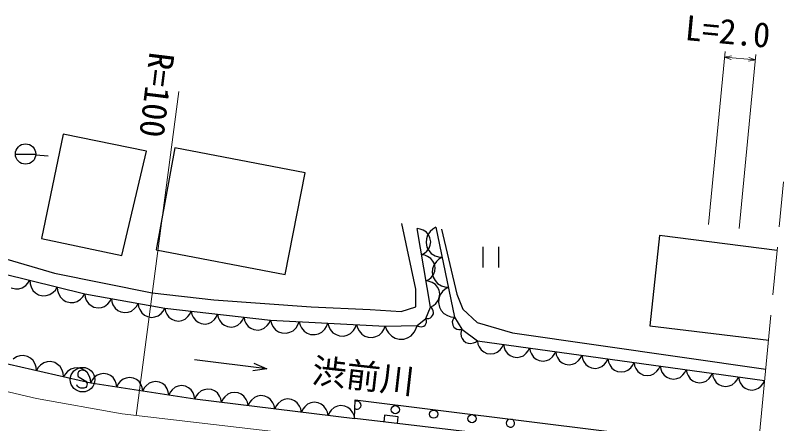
# Model space of a CAD drawing. Units: millimetres, scale not verified. Extents: x 40000 to 680000, y 20000 to 380000.
# Drawn here: x 493828 to 550110, y 293226 to 323171 of the extents above; entities that cross this region are included whole.
import ezdxf
from ezdxf.enums import TextEntityAlignment as Align

# ---------------------------------------------------------------- set-up
doc = ezdxf.new("R2010")
doc.units = ezdxf.units.MM
doc.header["$LTSCALE"] = 1000
doc.linetypes.add('CHAIN', pattern=[18.5, 12, -1.5, 3.5, -1.5])
for name, color, linetype, lineweight in [('M-BGD', 7, 'Continuous', 25), ('M-BMK', 2, 'CHAIN', 13), ('M-STR-HTXT', 7, 'Continuous', 13)]:
    doc.layers.add(name, color=color, linetype=linetype, lineweight=lineweight)
doc.styles.add('ＭＳ ゴシック', font='')
doc.styles.get('ＭＳ ゴシック').set_extended_font_data('MS Gothic')

# ---------------------------------------------------------------- blocks, each defined once
blk = doc.blocks.new('BUHIN1')
at = {"layer": 'M-BGD'}
blk.add_lwpolyline([(-46, 642), (-116, 665), (-190, 658), (-281, 627), (-402, 558), (-488, 472), (-541, 365), (-542, 250), (-495, 158), (-457, 101), (-381, 41), (-302, 29), (265, 27), (352, -16), (439, -96), (485, -194), (500, -284), (485, -386), (384, -490), (205, -593), (120, -626), (26, -633), (-70, -611), (-176, -552)], dxfattribs=at)
blk.add_circle((0, 0), 900, dxfattribs=at)

msp = doc.modelspace()

# ---------------------------------------------------------------- linework, layer by layer
at = {"layer": 'M-BGD'}
for p, q in [((497331, 314458), (495753, 306812)), ((503436, 313210), (497331, 314458)), ((493830, 313000), (495323, 313000)), ((495324, 312941), (496221, 312870)), ((501628, 305561), (503436, 313210)), ((505502, 313444), (504132, 305978)), ((515049, 311610), (505502, 313444)), ((513588, 304170), (515049, 311610)), ((523170, 303097), (522136, 307893)), ((523490, 307493), (523256, 307531)), ((524247, 301772), (523256, 307531)), ((523696, 307415), (523490, 307493)), ((523940, 307264), (523696, 307415)), ((524220, 307313), (524023, 307049)), ((524407, 307490), (524220, 307313)), ((524643, 307625), (524407, 307490)), ((524643, 307625), (526009, 301029)), ((525053, 307498), (526158, 302734)), ((495753, 306812), (501628, 305561)), ((523941, 306780), (523912, 306505)), ((524091, 307072), (523940, 307264)), ((524023, 307049), (523941, 306780)), ((524202, 306859), (524091, 307072)), ((524253, 306562), (524202, 306859)), ((541026, 307023), (540314, 300392)), ((549630, 305933), (541026, 307023)), ((523912, 306505), (523982, 306164)), ((524141, 306093), (524220, 306324)), ((524220, 306324), (524253, 306562)), ((528085, 306184), (528085, 304684)), ((529236, 304684), (529236, 306184)), ((504132, 305978), (513588, 304170)), ((523586, 305612), (523795, 305722)), ((523820, 305573), (523586, 305612)), ((523795, 305722), (523962, 305869)), ((523962, 305869), (524141, 306093)), ((523982, 306164), (524118, 305922)), ((524118, 305922), (524300, 305708)), ((524300, 305708), (524587, 305544)), ((492799, 305401), (496702, 304273)), ((524026, 305495), (523820, 305573)), ((524270, 305344), (524026, 305495)), ((524421, 305153), (524270, 305344)), ((524532, 304939), (524421, 305153)), ((524675, 305115), (524478, 304851)), ((524587, 305544), (524827, 305462)), ((524862, 305291), (524675, 305115)), ((524827, 305462), (525098, 305426)), ((525098, 305426), (524862, 305291)), ((524396, 304581), (524367, 304306)), ((524478, 304851), (524396, 304581)), ((524583, 304642), (524532, 304939)), ((524550, 304404), (524583, 304642)), ((492880, 304237), (498907, 302737)), ((496702, 304273), (503848, 302815)), ((524125, 303802), (524292, 303949)), ((524292, 303949), (524471, 304173)), ((524367, 304306), (524438, 303965)), ((524438, 303965), (524574, 303724)), ((524471, 304173), (524550, 304404)), ((494336, 303186), (494587, 303358)), ((494587, 303358), (494751, 303526)), ((494751, 303526), (494889, 303737)), ((494889, 303737), (494907, 303487)), ((494907, 303487), (494979, 303261)), ((523917, 303692), (524125, 303802)), ((524151, 303653), (523917, 303692)), ((524357, 303575), (524151, 303653)), ((524600, 303424), (524357, 303575)), ((524574, 303724), (524756, 303509)), ((524752, 303233), (524600, 303424)), ((524756, 303509), (525042, 303345)), ((493519, 303182), (493831, 303104)), ((493831, 303104), (494085, 303121)), ((494085, 303121), (494336, 303186)), ((494979, 303261), (495120, 302991)), ((495120, 302991), (495311, 302816)), ((495311, 302816), (495528, 302682)), ((496345, 302686), (496596, 302858)), ((496596, 302858), (496761, 303026)), ((496761, 303026), (496898, 303237)), ((496898, 303237), (496916, 302987)), ((496916, 302987), (496988, 302761)), ((503848, 302815), (508361, 302298)), ((523170, 301781), (523170, 303097)), ((524863, 303020), (524752, 303233)), ((524914, 302722), (524863, 303020)), ((525131, 302917), (524933, 302652)), ((525042, 303345), (525282, 303263)), ((525318, 303093), (525131, 302917)), ((525282, 303263), (525553, 303228)), ((525553, 303228), (525318, 303093)), ((495528, 302682), (495840, 302604)), ((495840, 302604), (496094, 302621)), ((496094, 302621), (496345, 302686)), ((496988, 302761), (497129, 302491)), ((497129, 302491), (497320, 302316)), ((497320, 302316), (497537, 302182)), ((498354, 302186), (498605, 302358)), ((498605, 302358), (498770, 302526)), ((498770, 302526), (498907, 302737)), ((498907, 302737), (498941, 302499)), ((498907, 302737), (504774, 301692)), ((498941, 302499), (499024, 302287)), ((499024, 302287), (499176, 302038)), ((500745, 302177), (500863, 302388)), ((500863, 302388), (500896, 302150)), ((508361, 302298), (515507, 301781)), ((524623, 302030), (524802, 302253)), ((524802, 302253), (524881, 302484)), ((524851, 302383), (524822, 302108)), ((524933, 302652), (524851, 302383)), ((524881, 302484), (524914, 302722)), ((526158, 302734), (526605, 301629)), ((497537, 302182), (497849, 302104)), ((497849, 302104), (498103, 302121)), ((498103, 302121), (498354, 302186)), ((499176, 302038), (499371, 301882)), ((499371, 301882), (499587, 301768)), ((499587, 301768), (499890, 301714)), ((499890, 301714), (500133, 301747)), ((500133, 301747), (500369, 301826)), ((500369, 301826), (500598, 302007)), ((500598, 302007), (500745, 302177)), ((500896, 302150), (500980, 301939)), ((500980, 301939), (501132, 301690)), ((501132, 301690), (501326, 301534)), ((502554, 301659), (502700, 301829)), ((502700, 301829), (502818, 302040)), ((502818, 302040), (502852, 301802)), ((502852, 301802), (502935, 301591)), ((504656, 301481), (504774, 301692)), ((504774, 301692), (504821, 301461)), ((504774, 301692), (512514, 300808)), ((515507, 301781), (519832, 301593)), ((522089, 301452), (523170, 301781)), ((523899, 300942), (524247, 301772)), ((524247, 301772), (524455, 301882)), ((524329, 301699), (524247, 301772)), ((524390, 301617), (524329, 301699)), ((524455, 301882), (524623, 302030)), ((524822, 302108), (524893, 301767)), ((524893, 301767), (525029, 301526)), ((501326, 301534), (501543, 301420)), ((501543, 301420), (501846, 301366)), ((501846, 301366), (502089, 301398)), ((502089, 301398), (502325, 301477)), ((502325, 301477), (502554, 301659)), ((502935, 301591), (503087, 301342)), ((503087, 301342), (503282, 301186)), ((503282, 301186), (503498, 301072)), ((504044, 301050), (504280, 301129)), ((504280, 301129), (504509, 301310)), ((504509, 301310), (504656, 301481)), ((504821, 301461), (504916, 301259)), ((504916, 301259), (505080, 301025)), ((506473, 301081), (506606, 301257)), ((506606, 301257), (506709, 301471)), ((506709, 301471), (506756, 301240)), ((506756, 301240), (506851, 301038)), ((508541, 301036), (508644, 301250)), ((508644, 301250), (508691, 301019)), ((519832, 301593), (522089, 301452)), ((524323, 301062), (524395, 301146)), ((524447, 301498), (524390, 301617)), ((524395, 301146), (524449, 301275)), ((524459, 301386), (524447, 301498)), ((524449, 301275), (524459, 301386)), ((525029, 301526), (525211, 301311)), ((525211, 301311), (525497, 301147)), ((525497, 301147), (525738, 301065)), ((526605, 301629), (527658, 300655)), ((503498, 301072), (503801, 301018)), ((503801, 301018), (504044, 301050)), ((505080, 301025), (505279, 300884)), ((505279, 300884), (505499, 300786)), ((505499, 300786), (505799, 300752)), ((505799, 300752), (506034, 300798)), ((506034, 300798), (506260, 300890)), ((506260, 300890), (506473, 301081)), ((506851, 301038), (507015, 300804)), ((507015, 300804), (507215, 300663)), ((507215, 300663), (507434, 300565)), ((507434, 300565), (507734, 300531)), ((507734, 300531), (507969, 300577)), ((507969, 300577), (508195, 300669)), ((508195, 300669), (508408, 300860)), ((508408, 300860), (508541, 301036)), ((508691, 301019), (508786, 300817)), ((508786, 300817), (508950, 300583)), ((508950, 300583), (509150, 300442)), ((510131, 300448), (510344, 300639)), ((510344, 300639), (510476, 300815)), ((510476, 300815), (510579, 301029)), ((510579, 301029), (510626, 300798)), ((510626, 300798), (510721, 300596)), ((510721, 300596), (510885, 300362)), ((512279, 300418), (512412, 300594)), ((512412, 300594), (512514, 300808)), ((512514, 300808), (512581, 300562)), ((512514, 300808), (520925, 300379)), ((512581, 300562), (512697, 300351)), ((514521, 300463), (514617, 300701)), ((514617, 300701), (514684, 300455)), ((516623, 300356), (516720, 300594)), ((516720, 300594), (516786, 300348)), ((523256, 300433), (523899, 300942)), ((523897, 300541), (523938, 300635)), ((523932, 300848), (523899, 300942)), ((523899, 300942), (524007, 300933)), ((523944, 300756), (523932, 300848)), ((523938, 300635), (523944, 300756)), ((524007, 300933), (524109, 300949)), ((524109, 300949), (524235, 300991)), ((524235, 300991), (524323, 301062)), ((525738, 301065), (526009, 301029)), ((525877, 300831), (525833, 300688)), ((525833, 300688), (525840, 300561)), ((525840, 300561), (525870, 300439)), ((525929, 300935), (525877, 300831)), ((526009, 301029), (525929, 300935)), ((526009, 301029), (526542, 300163)), ((527658, 300655), (530237, 299892)), ((509150, 300442), (509369, 300344)), ((509369, 300344), (509669, 300310)), ((509669, 300310), (509904, 300356)), ((509904, 300356), (510131, 300448)), ((510885, 300362), (511085, 300221)), ((511085, 300221), (511304, 300123)), ((511304, 300123), (511604, 300089)), ((511604, 300089), (511840, 300135)), ((511840, 300135), (512066, 300227)), ((512066, 300227), (512279, 300418)), ((512697, 300351), (512890, 300109)), ((512890, 300109), (513115, 299971)), ((513935, 299929), (514173, 300044)), ((514173, 300044), (514389, 300264)), ((514389, 300264), (514521, 300463)), ((514684, 300455), (514799, 300243)), ((514799, 300243), (514993, 300002)), ((514993, 300002), (515217, 299864)), ((516275, 299936), (516492, 300157)), ((516492, 300157), (516623, 300356)), ((516786, 300348), (516902, 300136)), ((516902, 300136), (517095, 299895)), ((518378, 299829), (518595, 300050)), ((518595, 300050), (518726, 300249)), ((518726, 300249), (518823, 300486)), ((518823, 300486), (518889, 300241)), ((518889, 300241), (519005, 300029)), ((519005, 300029), (519198, 299787)), ((520698, 299943), (520829, 300142)), ((520829, 300142), (520925, 300379)), ((520925, 300379), (523256, 300433)), ((520925, 300379), (521019, 300113)), ((521019, 300113), (521164, 299889)), ((523040, 299932), (523169, 300163)), ((523169, 300163), (523256, 300433)), ((523256, 300433), (523339, 300378)), ((523339, 300378), (523427, 300346)), ((523427, 300346), (523545, 300325)), ((523545, 300325), (523647, 300342)), ((523647, 300342), (523741, 300378)), ((523741, 300378), (523841, 300457)), ((523841, 300457), (523897, 300541)), ((525870, 300439), (525953, 300305)), ((525953, 300305), (526048, 300223)), ((526048, 300223), (526158, 300160)), ((526158, 300160), (526306, 300134)), ((526306, 300134), (526421, 300136)), ((526421, 300136), (526542, 300163)), ((526484, 300000), (526468, 299838)), ((526542, 300163), (526484, 300000)), ((526542, 300163), (527674, 299297)), ((540314, 300392), (549036, 299346)), ((513115, 299971), (513358, 299879)), ((513358, 299879), (513684, 299863)), ((513684, 299863), (513935, 299929)), ((515217, 299864), (515461, 299772)), ((515461, 299772), (515786, 299756)), ((515786, 299756), (516038, 299822)), ((516038, 299822), (516275, 299936)), ((517095, 299895), (517320, 299757)), ((517320, 299757), (517563, 299665)), ((517563, 299665), (517889, 299649)), ((517889, 299649), (518140, 299715)), ((518140, 299715), (518378, 299829)), ((519198, 299787), (519423, 299649)), ((519423, 299649), (519666, 299558)), ((519666, 299558), (519992, 299541)), ((519992, 299541), (520243, 299608)), ((520243, 299608), (520481, 299722)), ((520481, 299722), (520698, 299943)), ((521164, 299889), (521397, 299638)), ((521397, 299638), (521657, 299504)), ((521657, 299504), (521933, 299423)), ((521933, 299423), (522294, 299431)), ((522294, 299431), (522566, 299525)), ((522566, 299525), (522819, 299671)), ((522819, 299671), (523040, 299932)), ((526468, 299838), (526483, 299629)), ((526483, 299629), (526556, 299466)), ((526556, 299466), (526656, 299321)), ((530237, 299892), (548796, 297216)), ((526656, 299321), (526832, 299187)), ((526832, 299187), (526997, 299128)), ((526997, 299128), (527174, 299101)), ((527174, 299101), (527380, 299141)), ((527380, 299141), (527529, 299201)), ((527529, 299201), (527674, 299297)), ((527674, 299297), (527715, 299067)), ((527674, 299297), (548716, 296384)), ((527715, 299067), (527804, 298865)), ((527804, 298865), (527962, 298628)), ((529480, 298823), (529587, 299032)), ((529587, 299032), (529628, 298802)), ((527962, 298628), (528156, 298485)), ((528156, 298485), (528371, 298382)), ((528371, 298382), (528668, 298341)), ((528668, 298341), (528902, 298381)), ((528902, 298381), (529129, 298467)), ((529129, 298467), (529344, 298651)), ((529344, 298651), (529480, 298823)), ((529628, 298802), (529717, 298600)), ((529717, 298600), (529875, 298364)), ((529875, 298364), (530069, 298220)), ((531041, 298202), (531257, 298387)), ((531257, 298387), (531393, 298558)), ((531393, 298558), (531500, 298767)), ((531500, 298767), (531541, 298537)), ((531541, 298537), (531630, 298335)), ((531630, 298335), (531788, 298099)), ((533170, 298122), (533306, 298293)), ((533306, 298293), (533413, 298503)), ((533413, 298503), (533454, 298273)), ((491380, 298031), (499355, 296224)), ((493908, 298135), (493664, 297959)), ((494155, 298204), (493908, 298135)), ((494406, 298226), (494155, 298204)), ((494715, 298156), (494406, 298226)), ((494932, 298028), (494715, 298156)), ((495124, 297859), (494932, 298028)), ((495269, 297596), (495124, 297859)), ((496149, 297753), (495902, 297683)), ((496400, 297774), (496149, 297753)), ((496709, 297704), (496400, 297774)), ((512261, 297252), (506941, 297904)), ((530069, 298220), (530284, 298117)), ((530284, 298117), (530580, 298076)), ((530580, 298076), (530815, 298116)), ((530815, 298116), (531041, 298202)), ((531788, 298099), (531982, 297955)), ((531982, 297955), (532197, 297852)), ((532197, 297852), (532493, 297811)), ((532493, 297811), (532728, 297852)), ((532728, 297852), (532954, 297937)), ((532954, 297937), (533170, 298122)), ((533454, 298273), (533543, 298070)), ((533543, 298070), (533700, 297834)), ((533700, 297834), (533895, 297690)), ((534867, 297672), (535083, 297857)), ((535083, 297857), (535219, 298028)), ((535219, 298028), (535326, 298238)), ((535326, 298238), (535367, 298008)), ((535367, 298008), (535456, 297805)), ((535456, 297805), (535613, 297569)), ((536996, 297592), (537132, 297764)), ((537132, 297764), (537239, 297973)), ((537239, 297973), (537280, 297743)), ((537280, 297743), (537369, 297541)), ((495345, 297374), (495269, 297596)), ((495368, 297128), (495345, 297374)), ((495499, 297339), (495368, 297128)), ((495658, 297507), (495499, 297339)), ((495902, 297683), (495658, 297507)), ((496926, 297576), (496709, 297704)), ((497118, 297407), (496926, 297576)), ((497263, 297144), (497118, 297407)), ((497896, 297231), (497652, 297056)), ((498142, 297301), (497896, 297231)), ((498394, 297323), (498142, 297301)), ((498703, 297253), (498394, 297323)), ((498920, 297125), (498703, 297253)), ((512261, 297252), (511234, 297091)), ((511304, 297659), (512261, 297252)), ((533895, 297690), (534110, 297587)), ((534110, 297587), (534406, 297546)), ((534406, 297546), (534641, 297587)), ((534641, 297587), (534867, 297672)), ((535613, 297569), (535808, 297425)), ((535808, 297425), (536023, 297322)), ((536023, 297322), (536319, 297281)), ((536319, 297281), (536554, 297322)), ((536554, 297322), (536780, 297408)), ((536780, 297408), (536996, 297592)), ((537369, 297541), (537526, 297304)), ((537526, 297304), (537721, 297160)), ((538693, 297143), (538909, 297327)), ((538909, 297327), (539045, 297499)), ((539045, 297499), (539152, 297708)), ((539152, 297708), (539193, 297478)), ((539193, 297478), (539282, 297276)), ((539282, 297276), (539439, 297040)), ((540822, 297063), (540957, 297234)), ((540957, 297234), (541064, 297443)), ((541064, 297443), (541106, 297213)), ((541106, 297213), (541195, 297011)), ((542870, 296969), (542977, 297178)), ((542977, 297178), (543019, 296949)), ((497339, 296922), (497263, 297144)), ((497361, 296676), (497339, 296922)), ((497493, 296887), (497361, 296676)), ((497652, 297056), (497493, 296887)), ((499112, 296955), (498920, 297125)), ((499257, 296692), (499112, 296955)), ((499332, 296470), (499257, 296692)), ((499822, 296781), (499604, 296600)), ((500049, 296863), (499822, 296781)), ((500284, 296900), (500049, 296863)), ((500579, 296854), (500284, 296900)), ((500792, 296748), (500579, 296854)), ((500984, 296602), (500792, 296748)), ((502189, 296605), (501955, 296569)), ((502485, 296560), (502189, 296605)), ((537721, 297160), (537936, 297058)), ((537936, 297058), (538232, 297017)), ((538232, 297017), (538467, 297057)), ((538467, 297057), (538693, 297143)), ((539439, 297040), (539634, 296896)), ((539634, 296896), (539849, 296793)), ((539849, 296793), (540145, 296752)), ((540145, 296752), (540380, 296792)), ((540380, 296792), (540606, 296878)), ((540606, 296878), (540822, 297063)), ((541195, 297011), (541352, 296775)), ((541352, 296775), (541547, 296631)), ((541547, 296631), (541761, 296528)), ((542293, 296528), (542519, 296613)), ((542519, 296613), (542735, 296798)), ((542735, 296798), (542870, 296969)), ((543019, 296949), (543108, 296746)), ((543108, 296746), (543265, 296510)), ((544647, 296533), (544783, 296704)), ((544783, 296704), (544890, 296914)), ((544890, 296914), (544932, 296684)), ((544932, 296684), (545021, 296481)), ((546696, 296439), (546803, 296649)), ((546803, 296649), (546844, 296419)), ((499355, 296224), (499332, 296470)), ((499465, 296432), (499355, 296224)), ((499355, 296224), (506977, 295046)), ((499604, 296600), (499465, 296432)), ((501137, 296363), (500984, 296602)), ((501223, 296160), (501137, 296363)), ((501261, 295930), (501223, 296160)), ((501371, 296137), (501261, 295930)), ((501509, 296306), (501371, 296137)), ((501727, 296487), (501509, 296306)), ((501955, 296569), (501727, 296487)), ((502698, 296454), (502485, 296560)), ((502890, 296307), (502698, 296454)), ((503043, 296069), (502890, 296307)), ((503129, 295865), (503043, 296069)), ((503633, 296192), (503414, 296011)), ((503860, 296274), (503633, 296192)), ((504095, 296311), (503860, 296274)), ((504390, 296265), (504095, 296311)), ((504603, 296159), (504390, 296265)), ((504795, 296012), (504603, 296159)), ((541761, 296528), (542058, 296487)), ((542058, 296487), (542293, 296528)), ((543265, 296510), (543460, 296366)), ((543460, 296366), (543674, 296263)), ((543674, 296263), (543971, 296222)), ((543971, 296222), (544206, 296263)), ((544206, 296263), (544432, 296348)), ((544432, 296348), (544647, 296533)), ((545021, 296481), (545178, 296245)), ((545178, 296245), (545372, 296101)), ((545372, 296101), (545587, 295998)), ((546118, 295998), (546345, 296084)), ((546345, 296084), (546560, 296268)), ((546560, 296268), (546696, 296439)), ((546844, 296419), (546933, 296217)), ((546933, 296217), (547091, 295980)), ((548473, 296003), (548609, 296175)), ((548609, 296175), (548716, 296384)), ((503166, 295635), (503129, 295865)), ((503276, 295842), (503166, 295635)), ((503414, 296011), (503276, 295842)), ((504948, 295774), (504795, 296012)), ((505034, 295570), (504948, 295774)), ((505072, 295340), (505034, 295570)), ((505182, 295548), (505072, 295340)), ((505320, 295716), (505182, 295548)), ((505538, 295897), (505320, 295716)), ((505765, 295979), (505538, 295897)), ((506000, 296016), (505765, 295979)), ((506296, 295970), (506000, 296016)), ((506509, 295864), (506296, 295970)), ((506700, 295718), (506509, 295864)), ((506854, 295479), (506700, 295718)), ((506939, 295276), (506854, 295479)), ((507436, 295628), (507219, 295437)), ((507665, 295718), (507436, 295628)), ((507903, 295763), (507665, 295718)), ((508206, 295725), (507903, 295763)), ((508426, 295624), (508206, 295725)), ((508626, 295480), (508426, 295624)), ((508789, 295242), (508626, 295480)), ((509854, 295521), (509616, 295476)), ((510157, 295483), (509854, 295521)), ((510377, 295381), (510157, 295483)), ((545587, 295998), (545884, 295957)), ((545884, 295957), (546118, 295998)), ((547091, 295980), (547285, 295836)), ((547285, 295836), (547500, 295734)), ((547500, 295734), (547797, 295692)), ((547797, 295692), (548031, 295733)), ((548031, 295733), (548258, 295819)), ((548258, 295819), (548473, 296003)), ((506977, 295046), (506939, 295276)), ((507083, 295260), (506977, 295046)), ((506977, 295046), (518685, 293592)), ((507219, 295437), (507083, 295260)), ((508883, 295037), (508789, 295242)), ((508928, 294803), (508883, 295037)), ((509034, 295018), (508928, 294803)), ((509170, 295194), (509034, 295018)), ((509387, 295385), (509170, 295194)), ((509616, 295476), (509387, 295385)), ((510577, 295238), (510377, 295381)), ((510741, 294999), (510577, 295238)), ((510834, 294795), (510741, 294999)), ((511121, 294952), (510985, 294776)), ((511338, 295143), (511121, 294952)), ((511567, 295234), (511338, 295143)), ((511806, 295278), (511567, 295234)), ((512108, 295241), (511806, 295278)), ((512328, 295139), (512108, 295241)), ((512528, 294995), (512328, 295139)), ((512692, 294757), (512528, 294995)), ((513519, 294991), (513289, 294901)), ((513757, 295036), (513519, 294991)), ((514059, 294998), (513757, 295036)), ((514280, 294897), (514059, 294998)), ((518661, 293604), (518716, 294973)), ((518716, 294973), (545192, 291687)), ((510879, 294561), (510834, 294795)), ((510985, 294776), (510879, 294561)), ((512785, 294552), (512692, 294757)), ((512831, 294319), (512785, 294552)), ((512937, 294533), (512831, 294319)), ((513072, 294710), (512937, 294533)), ((513289, 294901), (513072, 294710)), ((514480, 294753), (514280, 294897)), ((514643, 294515), (514480, 294753)), ((514737, 294310), (514643, 294515)), ((515024, 294468), (514888, 294291)), ((515241, 294659), (515024, 294468)), ((515470, 294749), (515241, 294659)), ((515708, 294794), (515470, 294749)), ((516011, 294756), (515708, 294794)), ((516231, 294655), (516011, 294756)), ((516431, 294511), (516231, 294655)), ((516595, 294273), (516431, 294511)), ((517192, 294416), (516975, 294225)), ((517421, 294507), (517192, 294416)), ((517659, 294551), (517421, 294507)), ((517962, 294514), (517659, 294551)), ((518182, 294412), (517962, 294514)), ((518382, 294269), (518182, 294412)), ((514782, 294077), (514737, 294310)), ((514888, 294291), (514782, 294077)), ((516688, 294068), (516595, 294273)), ((516733, 293834), (516688, 294068)), ((516839, 294049), (516733, 293834)), ((516975, 294225), (516839, 294049)), ((518546, 294030), (518382, 294269)), ((518639, 293825), (518546, 294030)), ((518685, 293592), (518639, 293825)), ((520879, 293839), (520821, 293343)), ((521872, 293723), (520879, 293839)), ((518685, 293592), (518661, 293604)), ((545017, 290518), (518685, 293592)), ((521814, 293227), (521872, 293723))]:
    msp.add_line(p, q, dxfattribs=at)
for centre, radius in [((494577, 313000), 746), ((521665, 294251), 298), ((524474, 293923), 298), ((527284, 293595), 298)]:
    msp.add_circle(centre, radius, dxfattribs=at)
for centre, start, end in [((518856, 294579), 236.3455, 119.0106), ((530093, 293267), 95.1042, 70.7435)]:
    msp.add_arc(centre, 298, start, end, dxfattribs=at)
at = {"layer": 'M-BMK'}
for p, q in [((548033, 289240), (550110, 310955)), ((488337, 296726), (495381, 295067)), ((495381, 295067), (501653, 293934)), ((501653, 293934), (514522, 292437))]:
    msp.add_line(p, q, dxfattribs=at)
at = {"layer": 'M-STR-HTXT'}
for p, q in [((545826, 320528), (544609, 307835)), ((546854, 307536), (548079, 320311)), ((545786, 320113), (546297, 320207)), ((546270, 319922), (545786, 320113)), ((545786, 320113), (548039, 319897)), ((548039, 319897), (547528, 319803)), ((547555, 320088), (548039, 319897)), ((502675, 293815), (505810, 317580))]:
    msp.add_line(p, q, dxfattribs=at)

# ---------------------------------------------------------------- block references
at = {"rotation": 330.20707}
msp.add_blockref('BUHIN1', (498751, 296452), dxfattribs=at)

# ---------------------------------------------------------------- texts
at = {"layer": 'M-BGD', "style": 'ＭＳ ゴシック'}
msp.add_text('渋前川', height=1833, rotation=353.5, dxfattribs=at).set_placement((515425, 295697), align=Align.BOTTOM_LEFT)
at = {"layer": 'M-STR-HTXT', "style": 'ＭＳ ゴシック'}
for s, rotation, p in [('L=2.0', 354.6, (542777, 320822)), ('R=100', 263, (503122, 320603))]:
    msp.add_text(s, height=1833, rotation=rotation, dxfattribs=at).set_placement(p, align=Align.BOTTOM_LEFT)

doc.saveas('drawing.dxf')
